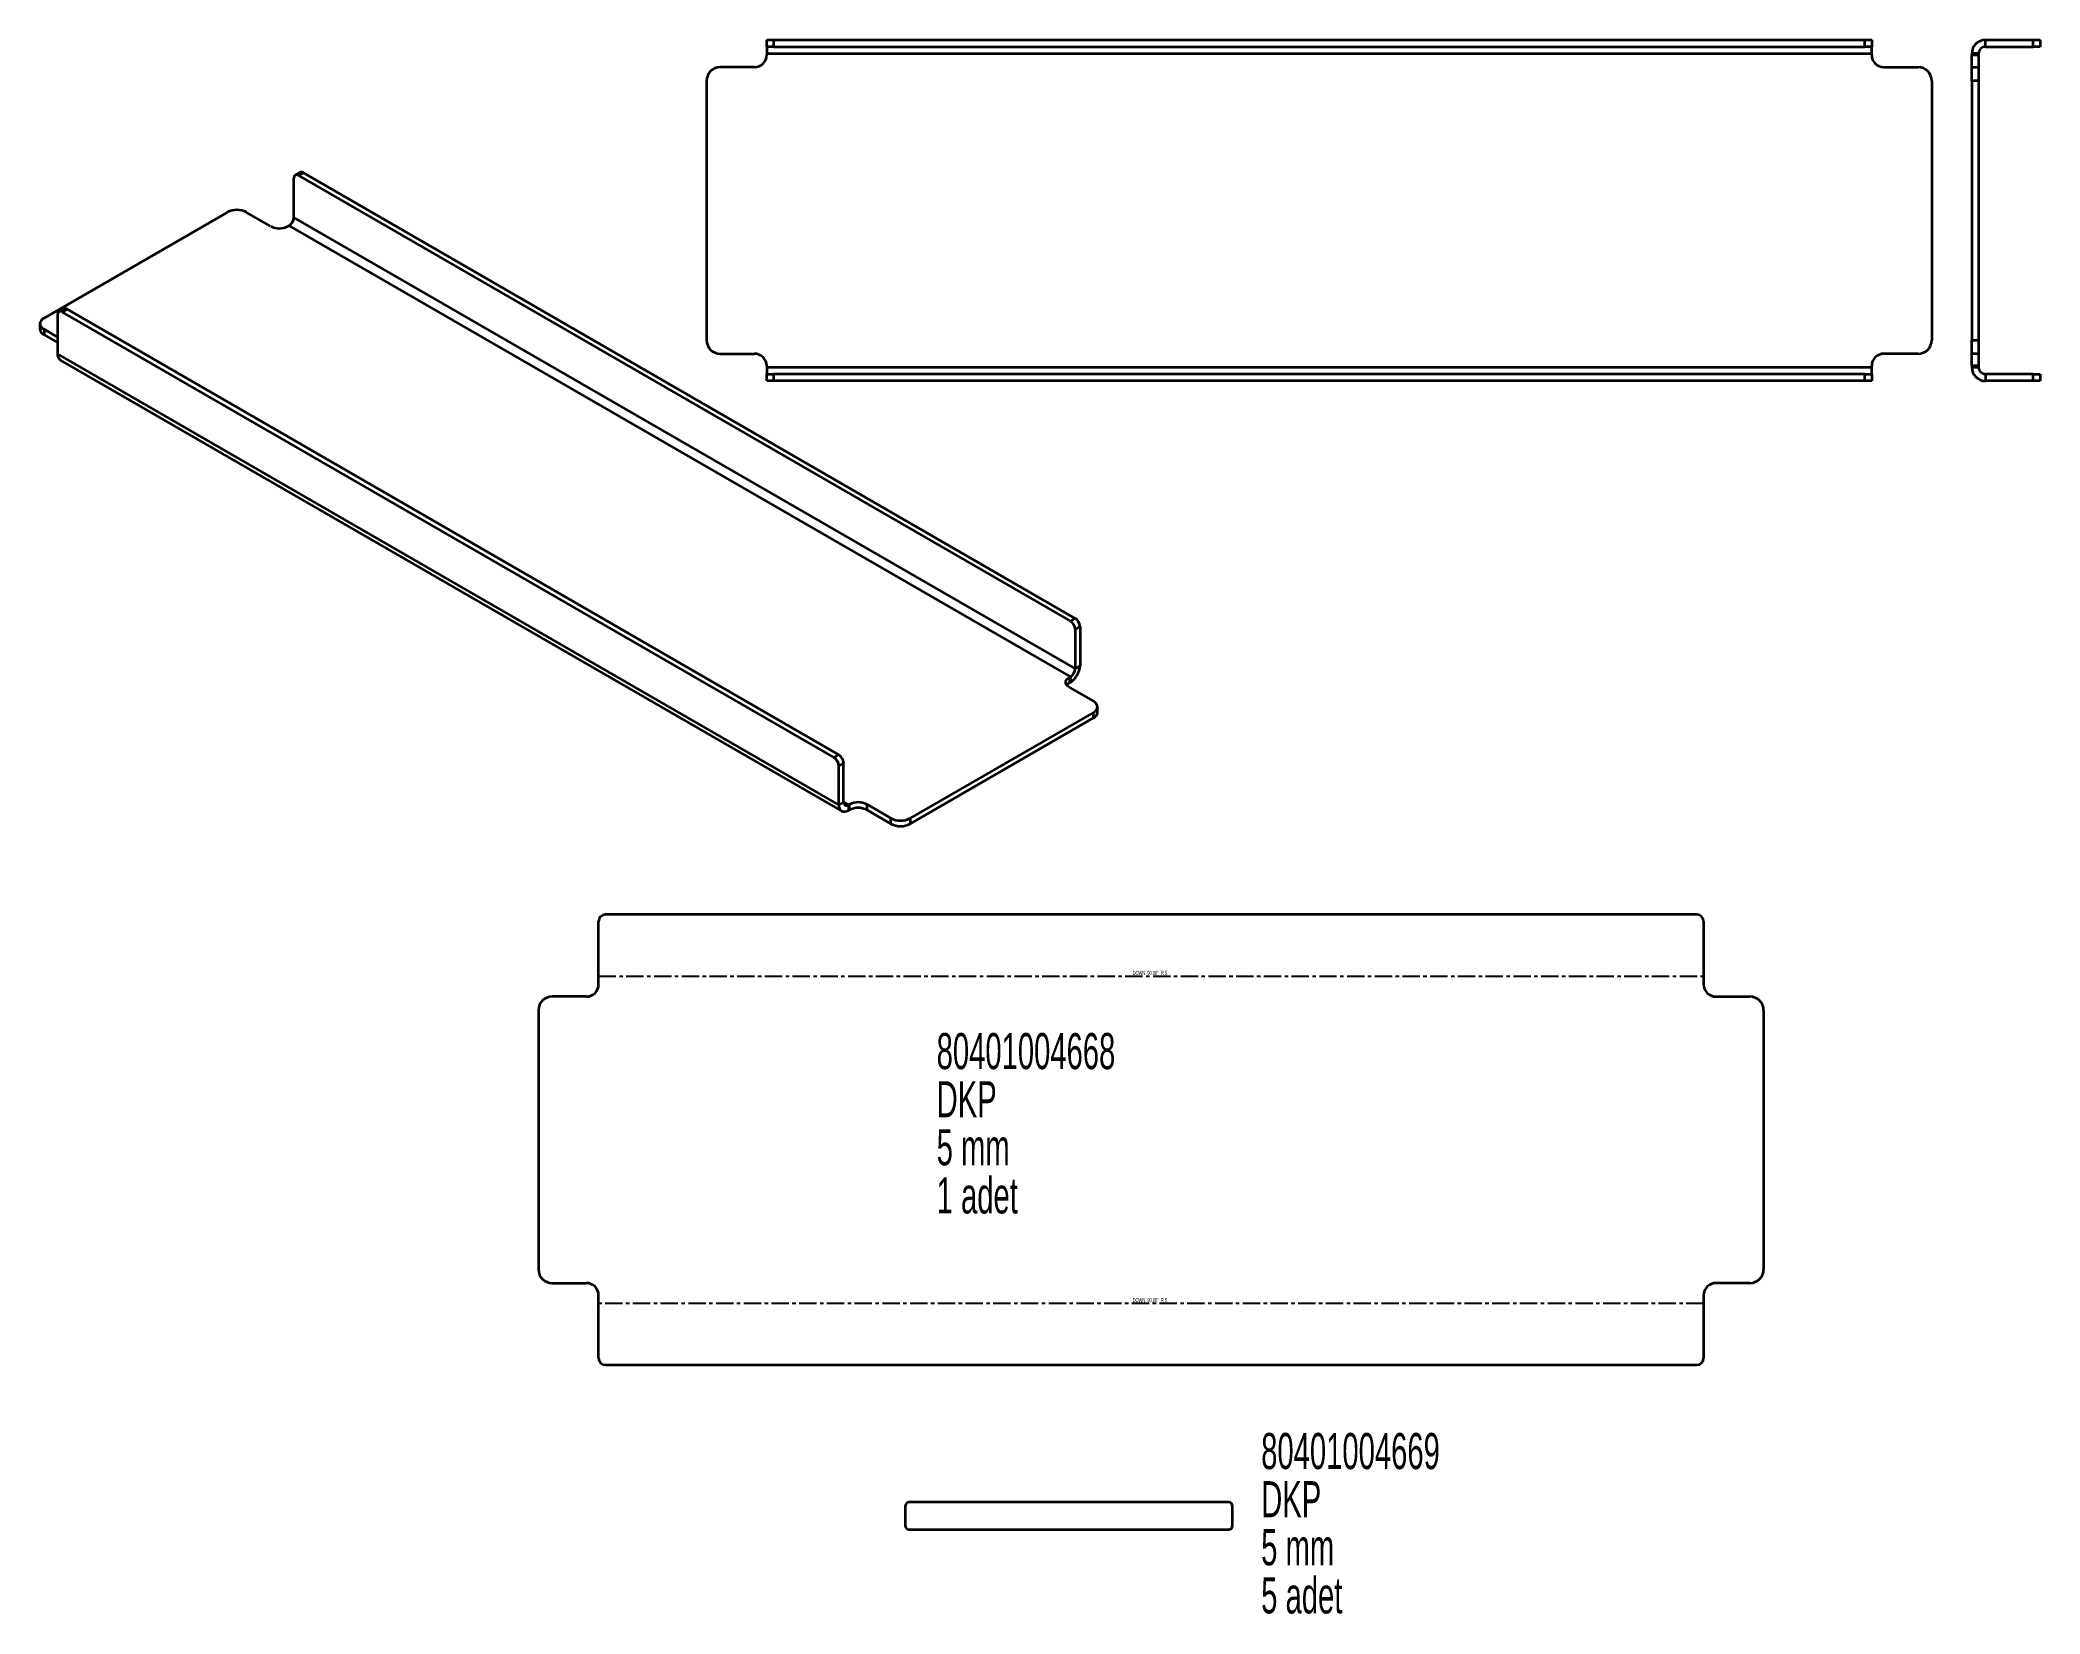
# Model space of a CAD drawing. Header units: millimetres. Extents: x -651 to 815, y -148 to 1006.
import ezdxf

# ---------------------------------------------------------------- set-up
doc = ezdxf.new("R2010")
doc.units = ezdxf.units.MM
doc.linetypes.add('CENTERX2', pattern=[20.32, 12.7, -2.54, 2.54, -2.54])
doc.styles.add('SLDTEXTSTYLE0', font='TXT', dxfattribs={"width": 0.574118})
doc.styles.add('SLDTEXTSTYLE1', font='TXT', dxfattribs={"width": 0.605})

# ---------------------------------------------------------------- blocks, each defined once
blk = doc.blocks.new('SW_NOTE_0')
at = {"color": 0, "linetype": 'Continuous', "lineweight": 0, "attachment_point": 1, "style": 'SLDTEXTSTYLE1'}
for s, insert, char_height in [('80401004668', (0, 34.1), 26.458), ('DKP', (0, -1.2), 26.46), ('5 mm', (0, -36.4), 26.46), ('1 adet', (0, -71.7), 26.46)]:
    blk.add_mtext(s, dxfattribs=dict(at, insert=insert, char_height=char_height))
blk = doc.blocks.new('SW_NOTE_0_1')
at = {"color": 0, "linetype": 'Continuous', "lineweight": 0, "attachment_point": 1, "style": 'SLDTEXTSTYLE1'}
for s, insert, char_height in [('80401004669', (0, 34.1), 26.458), ('DKP', (0, -1.2), 26.46), ('5 mm', (0, -36.4), 26.46), ('5 adet', (0, -71.7), 26.46)]:
    blk.add_mtext(s, dxfattribs=dict(at, insert=insert, char_height=char_height))

msp = doc.modelspace()

# ---------------------------------------------------------------- linework, layer by layer
at = {"color": 7, "linetype": 'Continuous', "lineweight": 35}
for p, q in [((-118, 1000.6), (-118, 1005.6)), ((-118, 1005.6), (-113, 1005.6)), ((-113, 1000.6), (-118, 1000.6)), ((-118, 1000.6), (-118, 995.6)), ((-113, 1005.6), (-113, 1000.6)), ((-113, 1005.6), (687, 1005.6)), ((-113, 1000.6), (687, 1000.6)), ((687, 1000.6), (687, 1005.6)), ((687, 1005.6), (692, 1005.6)), ((692, 1000.6), (687, 1000.6)), ((692, 1005.6), (692, 1000.6)), ((692, 995.6), (692, 1000.6)), ((775.4, 1000.6), (775.4, 1005.6)), ((775.4, 1005.6), (810.4, 1005.6)), ((775.4, 1000.6), (810.4, 1000.6)), ((810.4, 1000.6), (810.4, 1005.6)), ((810.4, 1005.6), (815.4, 1005.6)), ((815.4, 1000.6), (810.4, 1000.6)), ((815.4, 1005.6), (815.4, 1000.6)), ((-127, 985.6), (-152, 985.6)), ((-118, 995.6), (692, 995.6)), ((-118, 995.6), (-118, 994.6)), ((692, 994.6), (692, 995.6)), ((701, 985.6), (726, 985.6)), ((770.4, 995.6), (765.4, 995.6)), ((765.4, 995.6), (765.4, 994.6)), ((765.4, 994.6), (770.4, 994.6)), ((765.4, 985.6), (765.4, 994.6)), ((765.4, 985.6), (770.4, 985.6)), ((765.4, 975.6), (765.4, 985.6)), ((770.4, 995.6), (770.4, 994.6)), ((770.4, 994.6), (770.4, 985.6)), ((770.4, 985.6), (770.4, 975.6)), ((-162, 975.6), (-162, 785.6)), ((736, 975.6), (736, 785.6)), ((770.4, 975.6), (765.4, 975.6)), ((765.4, 975.6), (765.4, 785.6)), ((770.4, 975.6), (770.4, 785.6)), ((-464.6, 875.5), (-464.6, 904.1)), ((-460, 908.4), (-463.6, 906.4)), ((-457.5, 908.2), (-461.1, 906.2)), ((-461.1, 906.2), (104.6, 579.6)), ((-457.5, 908.2), (108.2, 581.6)), ((-513.4, 879.2), (-647.7, 801.6)), ((-481.6, 869), (-499.3, 879.2)), ((-468.1, 869.4), (-468.8, 869)), ((-468.1, 869.4), (104.6, 538.8)), ((108.2, 544.9), (-464.6, 875.5)), ((-633.3, 808.4), (-636.8, 806.4)), ((-630.8, 808.2), (-634.3, 806.1)), ((-65.1, 481.6), (-630.8, 808.2)), ((-650.7, 797.6), (-650.7, 793.5)), ((-647.7, 793.5), (-637.8, 787.8)), ((-647.7, 793.5), (-647.7, 789.4)), ((-637.8, 804.1), (-637.8, 775.5)), ((-68.6, 479.6), (-634.3, 806.1)), ((-647.7, 789.4), (-637.8, 783.7)), ((765.4, 785.6), (770.4, 785.6)), ((765.4, 775.6), (765.4, 785.6)), ((770.4, 785.6), (770.4, 775.6)), ((-65.1, 444.9), (-637.8, 775.5)), ((-635.8, 770.9), (-63, 440.3)), ((-152, 775.6), (-127, 775.6)), ((-118, 766.6), (-118, 765.6)), ((-118, 765.6), (-118, 760.6)), ((692, 765.6), (-118, 765.6)), ((692, 765.6), (692, 766.6)), ((692, 760.6), (692, 765.6)), ((726, 775.6), (701, 775.6)), ((770.4, 775.6), (765.4, 775.6)), ((765.4, 766.6), (765.4, 775.6)), ((770.4, 766.6), (765.4, 766.6)), ((765.4, 766.6), (765.4, 765.6)), ((770.4, 765.6), (765.4, 765.6)), ((770.4, 775.6), (770.4, 766.6)), ((770.4, 766.6), (770.4, 765.6)), ((-118, 755.6), (-118, 760.6)), ((-118, 760.6), (-113, 760.6)), ((-113, 755.6), (-118, 755.6)), ((-113, 760.6), (-113, 755.6)), ((687, 760.6), (-113, 760.6)), ((687, 755.6), (-113, 755.6)), ((687, 755.6), (687, 760.6)), ((687, 760.6), (692, 760.6)), ((692, 755.6), (687, 755.6)), ((692, 760.6), (692, 755.6)), ((775.4, 760.6), (775.4, 755.6)), ((810.4, 760.6), (775.4, 760.6)), ((810.4, 755.6), (775.4, 755.6)), ((810.4, 755.6), (810.4, 760.6)), ((810.4, 760.6), (815.4, 760.6)), ((815.4, 755.6), (810.4, 755.6)), ((815.4, 760.6), (815.4, 755.6)), ((104.6, 579.6), (108.2, 581.6)), ((111.7, 575.5), (108.2, 573.5)), ((108.2, 573.5), (108.2, 544.9)), ((111.7, 575.5), (111.7, 546.9)), ((108.2, 544.9), (111.7, 546.9)), ((103.9, 538.4), (104.6, 538.8)), ((103.9, 538.4), (103.9, 534.3)), ((103.9, 534.3), (104.6, 534.7)), ((103.9, 531), (121.6, 520.8)), ((104.6, 538.8), (104.6, 534.7)), ((124.5, 512.6), (124.5, 516.7)), ((121.6, 512.6), (-12.8, 435.1)), ((121.6, 508.6), (-12.8, 431)), ((121.6, 508.6), (121.6, 512.6)), ((-68.6, 479.6), (-65.1, 481.6)), ((-61.6, 475.5), (-65.1, 473.5)), ((-65.1, 444.9), (-65.1, 473.5)), ((-61.6, 446.9), (-61.6, 475.5)), ((-61.6, 446.9), (-65.1, 444.9)), ((-58, 444.9), (-61.6, 446.9)), ((-58, 444.9), (-57.3, 445.3)), ((-58, 444.9), (-58, 440.8)), ((-58, 440.8), (-57.3, 441.2)), ((-57.3, 441.2), (-57.3, 445.3)), ((-26.9, 435.1), (-44.6, 445.3)), ((-44.6, 445.3), (-44.6, 441.2)), ((-26.9, 431), (-44.6, 441.2)), ((-26.9, 431), (-26.9, 435.1)), ((-12.8, 435.1), (-12.8, 431)), ((-241.2, 313.3), (-241.2, 359.4)), ((563.8, 364.4), (-236.2, 364.4)), ((568.8, 359.4), (568.8, 313.3)), ((-285.2, 294.3), (-285.2, 104.3)), ((-250.2, 304.3), (-275.2, 304.3)), ((577.8, 304.3), (602.8, 304.3)), ((612.8, 294.3), (612.8, 104.3)), ((-275.2, 94.3), (-250.2, 94.3)), ((602.8, 94.3), (577.8, 94.3)), ((-241.2, 39.3), (-241.2, 85.3)), ((568.8, 85.3), (568.8, 39.3)), ((-236.2, 34.3), (563.8, 34.3)), ((-16.5, -69.4), (-16.5, -83.4)), ((220.5, -66.4), (-13.5, -66.4)), ((223.5, -83.4), (223.5, -69.4)), ((-13.5, -86.4), (220.5, -86.4))]:
    msp.add_line(p, q, dxfattribs=at)
at = {"color": 7, "linetype": 'CENTERX2'}
for p, q in [((-241.2, 319.3), (568.8, 319.3)), ((568.8, 79.3), (-241.2, 79.3))]:
    msp.add_line(p, q, dxfattribs=at)
at = {"color": 7, "linetype": 'Continuous', "lineweight": 35, "flags": 128}
for points in [[(-647.7, 801.6), (-649, 800.8), (-649.9, 799.8), (-650.5, 798.7), (-650.7, 797.6), (-650.5, 796.4), (-649.9, 795.4), (-649, 794.4), (-647.7, 793.5)], [(103.9, 531), (102.8, 531.8), (102, 532.7), (101.4, 533.7), (101.3, 534.7), (101.4, 535.7), (102, 536.7), (102.8, 537.6), (103.9, 538.4)], [(103.9, 534.3), (102.8, 533.5), (102, 532.6)], [(121.6, 512.6), (122.8, 513.5), (123.8, 514.5), (124.3, 515.6), (124.5, 516.7), (124.3, 517.8), (123.8, 518.9), (122.8, 519.9), (121.6, 520.8)], [(-65.1, 444.9), (-65, 443.4), (-64.6, 442.1), (-63.9, 441), (-63, 440.3), (-61.9, 439.9), (-60.7, 439.9), (-59.4, 440.2), (-58, 440.8)]]:
    msp.add_lwpolyline(points, dxfattribs=at)
at = {"color": 7, "linetype": 'Continuous', "lineweight": 35}
for centre, radius, start, end in [((775.4, 995.6), 10, 90, 180), ((775.4, 995.6), 5, 90, 180), ((-152, 975.6), 10, 90, 180), ((-127, 994.6), 9, 270, 0), ((701, 994.6), 9, 180, 270), ((726, 975.6), 10, 0, 90), ((-462.4, 904.5), 2.18, 50.7967, 189.214), ((-459, 906.2), 2.51, 54.3824, 114.3071), ((-506.3, 865.6), 15.4, 62.6097, 117.3903), ((-475.2, 881.3), 13.8, 242.6097, 297.3903), ((-472.3, 875.9), 7.68, 302.6055, 357.3945), ((-635.7, 804.5), 2.18, 50.7967, 189.214), ((-632.2, 806.1), 2.51, 54.3824, 114.3071), ((-645.7, 794), 5.03, 185.6948, 245.6253), ((-152, 785.6), 10, 180, 270), ((726, 785.6), 10, 270, 0), ((-632.9, 775), 4.93, 173.7012, 234.9867), ((-127, 766.6), 9, 0, 90), ((701, 766.6), 9, 90, 180), ((775.4, 765.6), 10, 180, 270), ((775.4, 765.6), 5, 180, 270), ((100.5, 573.1), 7.68, 2.6055, 57.3945), ((104, 575.2), 7.68, 2.6055, 57.3945), ((96.3, 547.6), 15.4, 302.6055, 357.3945), ((100.5, 545.2), 7.68, 302.6055, 357.3945), ((119.5, 513.1), 5.03, 294.3747, 354.3052), ((-72.8, 473.1), 7.68, 2.6055, 57.3945), ((-69.2, 475.1), 7.68, 2.6055, 57.3945), ((-59.4, 446.6), 2.18, 170.786, 309.2033), ((-50.9, 433), 13.8, 62.6097, 117.3903), ((-50.9, 428.9), 13.8, 62.6097, 117.3903), ((-19.8, 448.7), 15.4, 242.6097, 297.3903), ((-19.8, 444.6), 15.4, 242.6097, 297.3903), ((-236.2, 359.4), 5, 90, 180), ((563.8, 359.4), 5, 0, 90), ((-250.2, 313.3), 9, 270, 0), ((577.8, 313.3), 9, 180, 270), ((-275.2, 294.3), 10, 90, 180), ((602.8, 294.3), 10, 0, 90), ((-275.2, 104.3), 10, 180, 270), ((602.8, 104.3), 10, 270, 0), ((-250.2, 85.3), 9, 0, 90), ((577.8, 85.3), 9, 90, 180), ((-236.2, 39.3), 5, 180, 270), ((563.8, 39.3), 5, 270, 0), ((-13.5, -69.4), 3, 90, 180), ((220.5, -69.4), 3, 0, 90), ((-13.5, -83.4), 3, 180, 270), ((220.5, -83.4), 3, 270, 360)]:
    msp.add_arc(centre, radius, start, end, dxfattribs=at)

# ---------------------------------------------------------------- block references
at = {"color": 7, "linetype": 'Continuous', "lineweight": 0}
for name, p in [('SW_NOTE_0', (6.6, 243.5)), ('SW_NOTE_0_1', (244.5, -49.7))]:
    msp.add_blockref(name, p, dxfattribs=at)

# ---------------------------------------------------------------- texts
at = {"color": 7, "linetype": 'Continuous', "lineweight": 18, "char_height": 3, "attachment_point": 2, "style": 'SLDTEXTSTYLE0'}
for insert in [(162.9, 323.2), (162.9, 83.3)]:
    msp.add_mtext('DOWN  90.00°  R 5', dxfattribs=dict(at, insert=insert))

doc.saveas('drawing.dxf')
